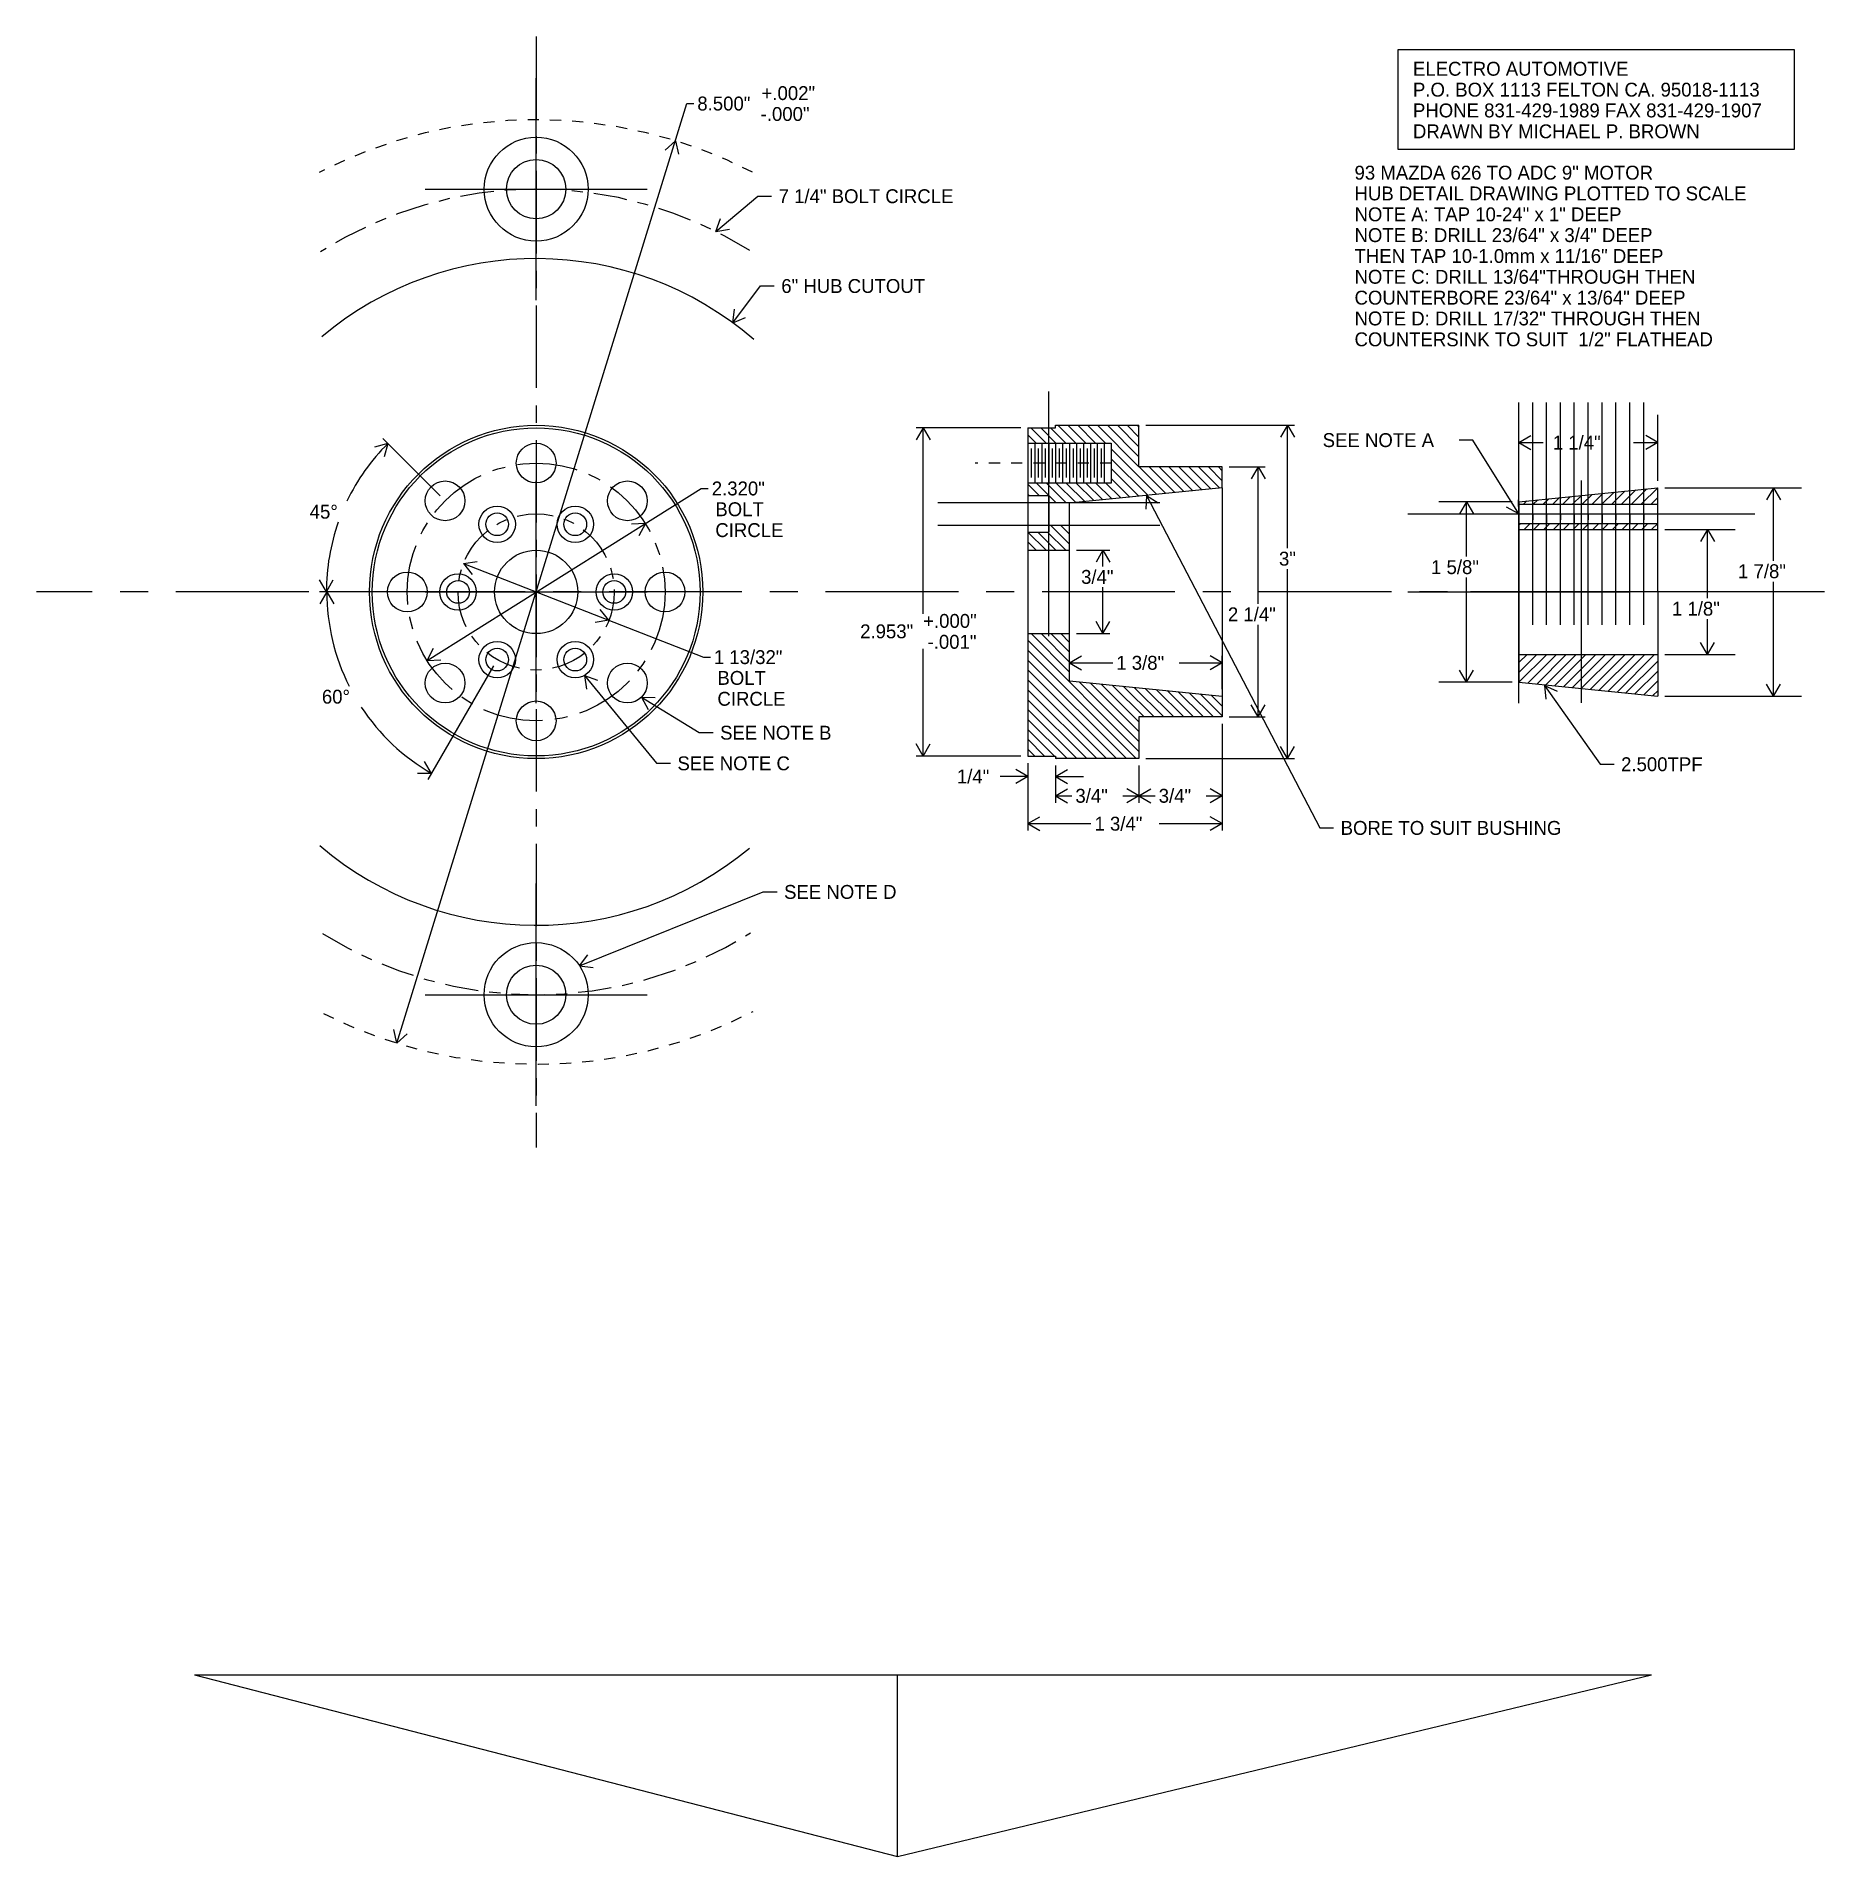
# Model space of a CAD drawing. Extents: x 5.3 to 21.4, y 1.8 to 18.2.
import ezdxf

# ---------------------------------------------------------------- set-up
doc = ezdxf.new("R2010")
doc.units = 0
doc.header["$MEASUREMENT"] = 0
doc.header["$PDMODE"] = 2
doc.header["$PDSIZE"] = -2
doc.linetypes.add('CENTERD', pattern=[0.4844, 0.2969, -0.0625, 0.0625, -0.0625])
doc.linetypes.add('DOTD', pattern=[0.05, 0, -0.05])
for name, color, linetype in [('BUSHING', 7, 'CONTINUOUS'), ('CALCS', 7, 'CONTINUOUS'), ('CNTRLINE', 7, 'CONTINUOUS'), ('DIMEN', 7, 'CONTINUOUS'), ('HUB', 7, 'CONTINUOUS'), ('PARTS', 7, 'CONTINUOUS'), ('PLATE', 7, 'CONTINUOUS')]:
    doc.layers.add(name, color=color, linetype=linetype)
doc.styles.add('ENGINEER', font='ENGINEER.SHX', dxfattribs={"height": 0.2})

# ---------------------------------------------------------------- blocks, each defined once
blk = doc.blocks.new('LABEL')
at = {"layer": 'PARTS', "color": 93, "linetype": 'CONTINUOUS'}
for p, q in [((0, 0), (3.566, 0)), ((0, -0.9), (0, 0)), ((3.566, 0), (3.566, -0.9)), ((3.566, -0.9), (0, -0.9))]:
    blk.add_line(p, q, dxfattribs=at)
at = {"layer": 'PARTS', "color": 93, "linetype": 'CONTINUOUS', "style": 'ENGINEER'}
for s, p in [('ELECTRO AUTOMOTIVE', (0.133, -0.237)), ('P.O. BOX 1113 FELTON CA. 95018-1113', (0.133, -0.425)), ('PHONE 831-429-1989 FAX 831-429-1907', (0.133, -0.612)), ('DRAWN BY MICHAEL P. BROWN', (0.133, -0.8))]:
    blk.add_text(s, height=0.125, dxfattribs=at).set_placement(p)

msp = doc.modelspace()

# ---------------------------------------------------------------- linework, layer by layer
at = {"layer": 'BUSHING', "color": 93, "linetype": 'CONTINUOUS'}
for p, q in [((18.672, 14.04), (18.672, 14.76)), ((19.922, 14.165), (19.922, 14.76)), ((18.672, 14.51), (18.78, 14.572)), ((18.672, 14.51), (18.78, 14.447)), ((18.672, 14.51), (18.89, 14.51)), ((19.704, 14.51), (19.922, 14.51)), ((19.922, 14.51), (19.814, 14.572)), ((19.922, 14.51), (19.814, 14.447)), ((18.672, 13.977), (19.922, 14.102)), ((19.685, 13.954), (19.824, 14.092)), ((19.774, 13.954), (19.922, 14.102)), ((19.922, 13.165), (19.922, 14.102)), ((19.985, 14.102), (21.215, 14.102)), ((20.965, 14.102), (20.902, 13.994)), ((20.965, 14.102), (21.027, 13.994)), ((20.965, 13.446), (20.965, 14.102)), ((18.61, 13.977), (17.951, 13.977)), ((18.201, 13.977), (18.138, 13.869)), ((18.201, 13.977), (18.263, 13.869)), ((18.201, 13.483), (18.201, 13.977)), ((18.672, 13.977), (18.672, 13.165)), ((18.672, 13.954), (19.922, 13.954)), ((18.713, 13.954), (18.744, 13.984)), ((18.801, 13.954), (18.842, 13.994)), ((18.89, 13.954), (18.94, 14.004)), ((18.978, 13.954), (19.038, 14.014)), ((19.066, 13.954), (19.136, 14.024)), ((19.155, 13.954), (19.235, 14.034)), ((19.243, 13.954), (19.333, 14.043)), ((19.332, 13.954), (19.431, 14.053)), ((19.42, 13.954), (19.529, 14.063)), ((19.508, 13.954), (19.627, 14.073)), ((19.597, 13.954), (19.726, 14.083)), ((19.862, 13.954), (19.922, 14.014)), ((18.672, 13.782), (19.922, 13.782)), ((18.672, 13.769), (18.685, 13.782)), ((18.718, 13.727), (18.773, 13.782)), ((18.807, 13.727), (18.861, 13.782)), ((18.895, 13.727), (18.95, 13.782)), ((18.983, 13.727), (19.038, 13.782)), ((19.072, 13.727), (19.127, 13.782)), ((19.16, 13.727), (19.215, 13.782)), ((19.249, 13.727), (19.303, 13.782)), ((19.337, 13.727), (19.392, 13.782)), ((19.425, 13.727), (19.48, 13.782)), ((19.514, 13.727), (19.568, 13.782)), ((19.602, 13.727), (19.657, 13.782)), ((19.691, 13.727), (19.745, 13.782)), ((19.779, 13.727), (19.834, 13.782)), ((19.867, 13.727), (19.922, 13.782)), ((18.672, 13.727), (19.922, 13.727)), ((19.985, 13.727), (20.62, 13.727)), ((20.37, 13.727), (20.307, 13.619)), ((20.37, 13.727), (20.432, 13.619)), ((20.37, 13.11), (20.37, 13.727)), ((18.201, 12.352), (18.201, 13.295)), ((18.672, 13.165), (18.672, 12.352)), ((19.922, 13.165), (19.922, 12.227)), ((20.965, 12.227), (20.965, 13.257)), ((20.37, 12.602), (20.37, 12.921)), ((20.37, 12.602), (20.307, 12.711)), ((20.37, 12.602), (20.432, 12.711)), ((18.201, 12.352), (18.138, 12.461)), ((18.201, 12.352), (18.263, 12.461)), ((18.675, 12.602), (19.922, 12.602)), ((18.675, 12.355), (18.922, 12.602)), ((18.675, 12.443), (18.834, 12.602)), ((18.675, 12.532), (18.745, 12.602)), ((18.752, 12.344), (19.01, 12.602)), ((18.833, 12.336), (19.099, 12.602)), ((18.913, 12.328), (19.187, 12.602)), ((18.993, 12.32), (19.276, 12.602)), ((19.074, 12.312), (19.364, 12.602)), ((19.154, 12.304), (19.452, 12.602)), ((19.234, 12.296), (19.541, 12.602)), ((19.315, 12.288), (19.629, 12.602)), ((19.395, 12.28), (19.718, 12.602)), ((19.476, 12.272), (19.806, 12.602)), ((19.556, 12.264), (19.894, 12.602)), ((19.636, 12.256), (19.922, 12.542)), ((19.717, 12.248), (19.922, 12.453)), ((19.985, 12.602), (20.62, 12.602)), ((18.61, 12.352), (17.951, 12.352)), ((18.672, 12.352), (19.922, 12.227)), ((18.902, 12.324), (19.404, 11.615)), ((18.902, 12.324), (19.015, 12.272)), ((18.902, 12.324), (18.913, 12.2)), ((19.797, 12.24), (19.922, 12.365)), ((20.965, 12.227), (20.902, 12.336)), ((20.965, 12.227), (21.027, 12.336)), ((19.877, 12.232), (19.922, 12.276)), ((19.985, 12.227), (21.215, 12.227)), ((19.404, 11.615), (19.529, 11.615))]:
    msp.add_line(p, q, dxfattribs=at)
at = {"layer": 'BUSHING', "color": 93, "linetype": 'CENTERD', "ltscale": 0.021596}
for p, q in [((18.921, 13.869), (18.921, 13.955)), ((19.171, 13.869), (19.171, 13.955)), ((19.421, 13.869), (19.421, 13.955)), ((19.671, 13.869), (19.671, 13.955))]:
    msp.add_line(p, q, dxfattribs=at)
at = {"layer": 'BUSHING', "color": 93, "linetype": 'CENTERD', "ltscale": 0.312785}
msp.add_line((18.671, 13.869), (19.922, 13.869), dxfattribs=at)
at = {"layer": 'BUSHING', "color": 93, "linetype": 'CENTERD', "ltscale": 0.013675}
for p, q in [((18.796, 13.869), (18.796, 13.924)), ((18.796, 13.869), (18.796, 13.814)), ((19.046, 13.869), (19.046, 13.924)), ((19.046, 13.869), (19.046, 13.814)), ((19.296, 13.869), (19.296, 13.924)), ((19.296, 13.869), (19.296, 13.814)), ((19.546, 13.869), (19.546, 13.924)), ((19.546, 13.869), (19.546, 13.814)), ((19.796, 13.869), (19.796, 13.924)), ((19.796, 13.869), (19.796, 13.814))]:
    msp.add_line(p, q, dxfattribs=at)
at = {"layer": 'BUSHING', "color": 93, "linetype": 'CENTERD', "ltscale": 0.021597}
for p, q in [((18.921, 13.869), (18.921, 13.782)), ((19.171, 13.869), (19.171, 13.782)), ((19.421, 13.869), (19.421, 13.782)), ((19.671, 13.869), (19.671, 13.782))]:
    msp.add_line(p, q, dxfattribs=at)
at = {"layer": 'BUSHING', "color": 93, "linetype": 'CONTINUOUS'}
for p in [(18.671, 13.869), (18.796, 13.869), (18.921, 13.869), (18.921, 13.869), (19.046, 13.869), (19.046, 13.869), (19.171, 13.869), (19.171, 13.869), (19.171, 13.869), (19.296, 13.869), (19.421, 13.869), (19.421, 13.869), (19.546, 13.869), (19.671, 13.869), (19.671, 13.869), (19.796, 13.869), (19.797, 13.868), (19.797, 13.868), (19.797, 13.868), (19.797, 13.868), (18.672, 13.165), (18.672, 13.165), (18.672, 13.165), (19.235, 13.168)]:
    msp.add_point(p, dxfattribs=at)
at = {"layer": 'CALCS', "color": 93, "linetype": 'CONTINUOUS'}
for p, q in [((6.749, 3.421), (13.077, 1.784)), ((13.077, 1.784), (13.077, 3.421)), ((13.077, 1.784), (19.865, 3.421))]:
    msp.add_line(p, q, dxfattribs=at)
at = {"layer": 'CALCS', "color": 133, "linetype": 'CONTINUOUS'}
msp.add_line((6.749, 3.421), (19.865, 3.421), dxfattribs=at)
at = {"layer": 'CNTRLINE', "color": 93, "linetype": 'CENTERD', "ltscale": 2.5}
msp.add_line((9.824, 18.165), (9.824, 8.165), dxfattribs=at)
at = {"layer": 'CNTRLINE', "color": 93, "linetype": 'CENTERD', "ltscale": 4.025}
msp.add_line((21.424, 13.165), (5.324, 13.165), dxfattribs=at)
at = {"layer": 'DIMEN', "color": 93, "linetype": 'CONTINUOUS'}
for p, q in [((8.571, 9.104), (11.181, 17.56)), ((11.181, 17.56), (11.244, 17.56)), ((11.078, 17.226), (10.986, 17.141)), ((11.078, 17.226), (11.105, 17.104)), ((11.443, 16.408), (11.819, 16.727)), ((11.819, 16.727), (11.944, 16.727)), ((11.443, 16.408), (11.485, 16.526)), ((11.443, 16.408), (11.566, 16.431)), ((11.595, 15.587), (11.843, 15.919)), ((11.843, 15.919), (11.968, 15.919)), ((11.595, 15.587), (11.61, 15.711)), ((11.595, 15.587), (11.71, 15.636)), ((13.309, 14.641), (13.246, 14.533)), ((14.188, 14.641), (13.246, 14.641)), ((13.309, 14.641), (13.371, 14.533)), ((13.309, 12.967), (13.309, 14.641)), ((15.314, 14.665), (16.651, 14.665)), ((16.588, 14.665), (16.526, 14.557)), ((16.588, 14.665), (16.651, 14.557)), ((16.588, 13.558), (16.588, 14.665)), ((8.488, 14.501), (8.368, 14.468)), ((8.96, 14.03), (8.444, 14.545)), ((8.488, 14.501), (8.456, 14.38)), ((18.258, 14.532), (18.133, 14.532)), ((18.671, 13.869), (18.258, 14.532)), ((16.064, 14.29), (16.387, 14.29)), ((16.324, 14.29), (16.261, 14.182)), ((16.324, 14.29), (16.386, 14.182)), ((16.324, 13.057), (16.324, 14.29)), ((8.842, 12.549), (11.311, 14.097)), ((11.311, 14.097), (11.374, 14.097)), ((15.319, 14.034), (15.314, 13.909)), ((15.319, 14.034), (16.879, 11.041)), ((15.319, 14.034), (15.425, 13.967)), ((18.671, 13.869), (18.561, 13.928)), ((18.671, 13.869), (18.667, 13.994)), ((10.807, 13.781), (10.682, 13.776)), ((10.807, 13.781), (10.749, 13.67)), ((9.169, 13.42), (9.293, 13.439)), ((14.689, 13.54), (14.99, 13.54)), ((14.927, 13.54), (14.865, 13.432)), ((14.927, 13.54), (14.99, 13.432)), ((14.927, 13.395), (14.927, 13.54)), ((7.935, 13.165), (7.872, 13.273)), ((7.935, 13.165), (7.997, 13.273)), ((9.169, 13.42), (9.247, 13.322)), ((9.169, 13.42), (11.33, 12.579)), ((16.588, 11.665), (16.588, 13.37)), ((8.601, 13.165), (7.872, 13.165)), ((9.058, 13.165), (7.876, 13.165)), ((7.939, 13.165), (7.877, 13.057)), ((7.939, 13.165), (8.002, 13.057)), ((14.927, 12.79), (14.927, 13.207)), ((10.479, 12.91), (10.401, 13.007)), ((10.479, 12.91), (10.356, 12.891)), ((14.689, 12.79), (14.99, 12.79)), ((14.927, 12.79), (14.865, 12.898)), ((14.927, 12.79), (14.99, 12.898)), ((16.324, 12.04), (16.324, 12.869)), ((8.842, 12.549), (8.9, 12.659)), ((13.309, 11.688), (13.309, 12.654)), ((8.842, 12.549), (8.966, 12.553)), ((9.441, 12.501), (8.85, 11.477)), ((11.33, 12.579), (11.393, 12.579)), ((14.626, 12.428), (14.626, 12.591)), ((14.626, 12.528), (14.734, 12.59)), ((14.626, 12.528), (14.734, 12.465)), ((14.626, 12.528), (15.016, 12.528)), ((15.612, 12.528), (16.001, 12.528)), ((16.001, 12.528), (15.893, 12.59)), ((16.001, 12.528), (15.893, 12.465)), ((16.001, 12.29), (16.001, 12.591)), ((10.258, 12.414), (10.908, 11.623)), ((10.258, 12.414), (10.375, 12.37)), ((10.258, 12.414), (10.278, 12.291)), ((10.772, 12.218), (11.292, 11.899)), ((10.772, 12.218), (10.896, 12.214)), ((10.772, 12.218), (10.831, 12.108)), ((16.324, 12.04), (16.261, 12.148)), ((16.324, 12.04), (16.386, 12.148)), ((16.001, 11.977), (16.001, 11.267)), ((16.001, 11.977), (16.001, 11.017)), ((16.064, 12.04), (16.387, 12.04)), ((11.292, 11.899), (11.417, 11.899)), ((13.309, 11.688), (13.246, 11.797)), ((13.309, 11.688), (13.371, 11.797)), ((8.882, 11.532), (8.819, 11.64)), ((14.188, 11.688), (13.246, 11.688)), ((15.314, 11.665), (16.651, 11.665)), ((16.588, 11.665), (16.526, 11.773)), ((16.588, 11.665), (16.651, 11.773)), ((8.882, 11.532), (8.757, 11.532)), ((10.908, 11.623), (11.033, 11.623)), ((14.251, 11.504), (14.001, 11.504)), ((14.251, 11.504), (14.143, 11.567)), ((14.251, 11.504), (14.143, 11.442)), ((14.251, 11.625), (14.251, 11.441)), ((14.251, 11.625), (14.251, 11.017)), ((14.501, 11.602), (14.501, 11.441)), ((14.501, 11.602), (14.501, 11.267)), ((14.501, 11.504), (14.609, 11.567)), ((14.501, 11.504), (14.609, 11.442)), ((14.501, 11.504), (14.751, 11.504)), ((15.251, 11.602), (15.251, 11.267)), ((15.251, 11.602), (15.251, 11.267)), ((14.501, 11.33), (14.609, 11.393)), ((14.501, 11.33), (14.609, 11.268)), ((14.501, 11.33), (14.647, 11.33)), ((15.105, 11.33), (15.251, 11.33)), ((15.251, 11.33), (15.143, 11.393)), ((15.251, 11.33), (15.143, 11.268)), ((15.251, 11.33), (15.359, 11.393)), ((15.251, 11.33), (15.359, 11.268)), ((15.251, 11.33), (15.397, 11.33)), ((15.855, 11.33), (16.001, 11.33)), ((16.001, 11.33), (15.893, 11.393)), ((16.001, 11.33), (15.893, 11.268)), ((14.251, 11.08), (14.359, 11.142)), ((16.001, 11.08), (15.893, 11.142)), ((14.251, 11.08), (14.359, 11.017)), ((14.251, 11.08), (14.819, 11.08)), ((15.433, 11.08), (16.001, 11.08)), ((16.001, 11.08), (15.893, 11.017)), ((16.879, 11.041), (17.004, 11.041)), ((10.213, 9.801), (11.868, 10.465)), ((11.868, 10.465), (11.993, 10.465)), ((10.213, 9.801), (10.29, 9.9)), ((10.213, 9.801), (10.337, 9.784)), ((8.571, 9.104), (8.543, 9.226)), ((8.571, 9.104), (8.663, 9.189))]:
    msp.add_line(p, q, dxfattribs=at)
for radius, start, end in [(1.889, 135, 154.3778), (1.889, 160.5532, 180), (1.885, 179.9999, 206.7527), (1.885, 213.3573, 240)]:
    msp.add_arc((9.824, 13.165), radius, start, end, dxfattribs=at)
at = {"layer": 'HUB', "color": 93, "linetype": 'CONTINUOUS'}
for p, q in [((14.251, 14.641), (14.251, 11.688)), ((14.251, 14.641), (14.501, 14.641)), ((14.251, 14.579), (14.326, 14.504)), ((14.278, 14.641), (14.415, 14.504)), ((14.367, 14.641), (14.504, 14.504)), ((14.456, 14.641), (14.593, 14.504)), ((14.501, 14.641), (14.501, 14.665)), ((14.501, 14.665), (15.251, 14.665)), ((14.522, 14.665), (14.683, 14.504)), ((14.611, 14.665), (14.772, 14.504)), ((14.7, 14.665), (14.861, 14.504)), ((14.789, 14.665), (14.95, 14.504)), ((14.878, 14.665), (15.251, 14.292)), ((14.968, 14.665), (15.251, 14.381)), ((15.057, 14.665), (15.251, 14.47)), ((15.146, 14.665), (15.251, 14.559)), ((15.235, 14.665), (15.251, 14.648)), ((15.251, 14.29), (15.251, 14.665)), ((14.251, 14.504), (15.001, 14.504)), ((14.282, 14.455), (14.282, 14.194)), ((14.314, 14.504), (14.314, 14.145)), ((14.345, 14.455), (14.345, 14.194)), ((14.376, 14.504), (14.376, 14.145)), ((14.408, 14.455), (14.408, 14.194)), ((14.439, 14.504), (14.439, 14.145)), ((14.47, 14.455), (14.47, 14.194)), ((14.501, 14.504), (14.501, 14.145)), ((14.533, 14.455), (14.533, 14.194)), ((14.564, 14.504), (14.564, 14.145)), ((14.596, 14.455), (14.596, 14.194)), ((14.626, 14.504), (14.626, 14.145)), ((14.659, 14.455), (14.659, 14.194)), ((14.689, 14.504), (14.689, 14.145)), ((14.721, 14.455), (14.721, 14.194)), ((14.751, 14.504), (14.751, 14.145)), ((14.784, 14.455), (14.784, 14.194)), ((14.814, 14.504), (14.814, 14.145)), ((14.847, 14.455), (14.847, 14.194)), ((14.876, 14.504), (14.876, 14.145)), ((14.91, 14.455), (14.91, 14.194)), ((14.939, 14.504), (14.939, 14.145)), ((15.001, 14.504), (15.001, 14.145)), ((15.001, 14.453), (15.411, 14.043)), ((15.001, 14.364), (15.33, 14.035)), ((15.001, 14.275), (15.249, 14.027)), ((16.001, 14.29), (15.251, 14.29)), ((15.253, 14.29), (15.492, 14.051)), ((15.343, 14.29), (15.573, 14.059)), ((15.432, 14.29), (15.654, 14.068)), ((15.521, 14.29), (15.735, 14.076)), ((15.61, 14.29), (15.816, 14.084)), ((15.699, 14.29), (15.897, 14.092)), ((15.788, 14.29), (15.978, 14.1)), ((15.877, 14.29), (16.001, 14.166)), ((15.966, 14.29), (16.001, 14.255)), ((16.001, 14.102), (16.001, 14.29)), ((15.001, 14.145), (14.251, 14.145)), ((14.251, 14.134), (14.353, 14.032)), ((14.329, 14.145), (14.504, 13.97)), ((14.418, 14.145), (14.593, 13.97)), ((14.507, 14.145), (14.682, 13.97)), ((14.596, 14.145), (14.763, 13.978)), ((16.001, 14.102), (14.682, 13.97)), ((14.685, 14.145), (14.844, 13.987)), ((14.774, 14.145), (14.925, 13.995)), ((14.863, 14.145), (15.006, 14.003)), ((14.952, 14.145), (15.087, 14.011)), ((15.001, 14.186), (15.168, 14.019)), ((16.001, 14.102), (16.001, 12.227)), ((14.251, 14.045), (14.264, 14.032)), ((14.251, 14.032), (14.439, 14.032)), ((14.439, 14.032), (14.439, 13.705)), ((14.439, 13.97), (14.682, 13.97)), ((14.626, 12.365), (14.626, 13.97)), ((14.439, 13.767), (14.626, 13.767)), ((14.455, 13.767), (14.626, 13.596)), ((14.544, 13.767), (14.626, 13.685)), ((14.251, 13.704), (14.439, 13.704)), ((14.251, 13.704), (14.415, 13.54)), ((14.251, 13.615), (14.326, 13.54)), ((14.34, 13.704), (14.504, 13.54)), ((14.429, 13.704), (14.593, 13.54)), ((14.251, 13.54), (14.626, 13.54)), ((14.251, 12.79), (14.626, 12.79)), ((14.28, 12.79), (14.626, 12.444)), ((14.37, 12.79), (14.626, 12.533)), ((14.459, 12.79), (14.626, 12.622)), ((14.548, 12.79), (14.626, 12.711)), ((14.251, 12.73), (15.251, 11.73)), ((14.251, 12.641), (15.227, 11.665)), ((14.251, 12.552), (15.138, 11.665)), ((14.251, 12.463), (15.049, 11.665)), ((14.251, 12.374), (14.96, 11.665)), ((14.626, 12.365), (16.001, 12.227)), ((14.714, 12.356), (15.251, 11.819)), ((14.813, 12.346), (15.251, 11.908)), ((14.912, 12.336), (15.251, 11.997)), ((15.011, 12.326), (15.298, 12.04)), ((15.11, 12.316), (15.387, 12.04)), ((15.209, 12.306), (15.476, 12.04)), ((15.308, 12.297), (15.565, 12.04)), ((15.407, 12.287), (15.654, 12.04)), ((14.251, 12.284), (14.871, 11.665)), ((14.251, 12.195), (14.782, 11.665)), ((15.506, 12.277), (15.743, 12.04)), ((15.605, 12.267), (15.832, 12.04)), ((15.704, 12.257), (15.921, 12.04)), ((15.803, 12.247), (16.001, 12.049)), ((15.902, 12.237), (16.001, 12.138)), ((16.001, 12.227), (16.001, 12.04)), ((14.251, 12.106), (14.693, 11.665)), ((14.251, 12.017), (14.604, 11.665)), ((16.001, 12.04), (15.251, 12.04)), ((15.251, 12.04), (15.251, 11.665)), ((14.251, 11.928), (14.491, 11.688)), ((14.251, 11.839), (14.402, 11.688)), ((14.251, 11.75), (14.313, 11.688)), ((14.251, 11.688), (14.501, 11.688)), ((14.501, 11.688), (14.501, 11.665)), ((14.501, 11.678), (14.514, 11.665)), ((15.251, 11.665), (14.501, 11.665))]:
    msp.add_line(p, q, dxfattribs=at)
at = {"layer": 'HUB', "color": 93, "linetype": 'CENTERD', "ltscale": 0.305782}
msp.add_line((15.001, 14.325), (13.778, 14.325), dxfattribs=at)
at = {"layer": 'HUB', "color": 93, "linetype": 'CONTINUOUS'}
for centre, radius in [((9.824, 13.165), 1.5), ((9.824, 13.165), 1.476), ((9.824, 14.325), 0.179), ((9.004, 13.985), 0.179), ((10.645, 13.985), 0.179), ((9.473, 13.774), 0.164), ((10.176, 13.774), 0.164), ((9.473, 13.774), 0.102), ((10.176, 13.774), 0.102), ((9.824, 13.165), 0.375), ((8.664, 13.165), 0.179), ((9.121, 13.165), 0.164), ((10.527, 13.165), 0.164), ((10.984, 13.165), 0.179), ((9.121, 13.165), 0.102), ((10.527, 13.165), 0.102), ((9.473, 12.556), 0.164), ((9.473, 12.556), 0.102), ((10.176, 12.556), 0.164), ((10.176, 12.556), 0.102), ((9.004, 12.345), 0.179), ((10.645, 12.345), 0.179), ((9.824, 12.005), 0.179)]:
    msp.add_circle(centre, radius, dxfattribs=at)
at = {"layer": 'HUB', "color": 93, "linetype": 'CENTERD', "ltscale": 1.822123}
msp.add_circle((9.824, 13.165), 1.16, dxfattribs=at)
at = {"layer": 'HUB', "color": 93, "linetype": 'CENTERD', "ltscale": 1.104271}
msp.add_circle((9.824, 13.165), 0.703, dxfattribs=at)
at = {"layer": 'HUB', "color": 93, "linetype": 'CONTINUOUS'}
for p in [(14.439, 13.97), (14.439, 13.767), (9.824, 13.165)]:
    msp.add_point(p, dxfattribs=at)
at = {"layer": 'PLATE', "color": 93, "linetype": 'CONTINUOUS'}
for centre, radius in [((9.824, 16.79), 0.468), ((9.824, 16.79), 0.266), ((9.824, 9.54), 0.469), ((9.824, 9.54), 0.266)]:
    msp.add_circle(centre, radius, dxfattribs=at)
at = {"layer": 'PLATE', "color": 93, "linetype": 'DOTD', "ltscale": 1.013487}
msp.add_arc((9.824, 13.165), 4.25, 62.7102, 117.3629, dxfattribs=at)
at = {"layer": 'PLATE', "color": 93, "linetype": 'CENTERD', "ltscale": 1.019968}
msp.add_arc((9.824, 13.165), 3.625, 57.9237, 122.409, dxfattribs=at)
at = {"layer": 'PLATE', "color": 93, "linetype": 'CONTINUOUS'}
for start, end in [(49.1895, 130.0256), (229.5129, 309.803)]:
    msp.add_arc((9.824, 13.165), 3, start, end, dxfattribs=at)
at = {"layer": 'PLATE', "color": 93, "linetype": 'CENTERD', "ltscale": 1.015739}
msp.add_arc((9.824, 13.165), 3.625, 237.948, 302.166, dxfattribs=at)
at = {"layer": 'PLATE', "color": 93, "linetype": 'DOTD', "ltscale": 1.004065}
msp.add_arc((9.824, 13.165), 4.25, 243.2229, 297.3675, dxfattribs=at)
at = {"layer": 'PLATE', "color": 93, "linetype": 'CONTINUOUS'}
for p in [(9.824, 16.79), (9.824, 13.165), (9.824, 13.165), (9.824, 13.165), (9.824, 9.54)]:
    msp.add_point(p, dxfattribs=at)

# ---------------------------------------------------------------- block references
at = {"layer": 'DIMEN', "color": 252, "linetype": 'CONTINUOUS'}
msp.add_blockref('LABEL', (17.585, 18.048), dxfattribs=at)

# ---------------------------------------------------------------- texts
at = {"layer": 'BUSHING', "color": 93, "linetype": 'CONTINUOUS', "style": 'ENGINEER'}
for s, p in [('1 1/4"', (18.977, 14.447)), ('1 5/8"', (17.881, 13.326)), ('1 7/8"', (20.645, 13.289)), ('1 1/8"', (20.05, 12.952)), ('2.500TPF', (19.592, 11.552))]:
    msp.add_text(s, height=0.125, dxfattribs=at).set_placement(p)
at = {"layer": 'DIMEN', "color": 93, "linetype": 'CONTINUOUS', "style": 'ENGINEER'}
for s, p in [('+.002"', (11.853, 17.592)), ('8.500"', (11.275, 17.498)), ('-.000"', (11.845, 17.404)), ('93 MAZDA 626 TO ADC 9" MOTOR', (17.192, 16.876)), ('7 1/4" BOLT CIRCLE', (12.007, 16.664)), ('HUB DETAIL DRAWING PLOTTED TO SCALE', (17.192, 16.689)), ('NOTE A: TAP 10-24" x 1" DEEP', (17.192, 16.501)), ('NOTE B: DRILL 23/64" x 3/4" DEEP', (17.192, 16.314)), ('THEN TAP 10-1.0mm x 11/16" DEEP', (17.192, 16.126)), ('NOTE C: DRILL 13/64"THROUGH THEN', (17.192, 15.939)), ('6" HUB CUTOUT', (12.031, 15.856)), ('COUNTERBORE 23/64" x 13/64" DEEP', (17.192, 15.751)), ('NOTE D: DRILL 17/32" THROUGH THEN', (17.192, 15.564)), ('COUNTERSINK TO SUIT  1/2" FLATHEAD', (17.192, 15.376)), ('SEE NOTE A', (16.905, 14.469)), ('2.320"', (11.405, 14.034)), ('45%%d', (7.785, 13.825)), ('BOLT', (11.437, 13.847)), ('CIRCLE', (11.437, 13.659)), ('3"', (16.512, 13.402)), ('3/4"', (14.73, 13.238)), ('+.000"', (13.308, 12.842)), ('2 1/4"', (16.052, 12.901)), ('2.953"', (12.741, 12.748)), ('-.001"', (13.348, 12.654)), ('1 13/32"', (11.424, 12.516)), ('BOLT', (11.456, 12.329)), ('1 3/8"', (15.047, 12.465)), ('60%%d', (7.895, 12.16)), ('CIRCLE', (11.456, 12.141)), ('SEE NOTE B', (11.48, 11.836)), ('SEE NOTE C', (11.096, 11.56)), ('1/4"', (13.612, 11.442)), ('3/4"', (14.679, 11.268)), ('3/4"', (15.429, 11.268)), ('1 3/4"', (14.851, 11.017)), ('BORE TO SUIT BUSHING', (17.067, 10.979)), ('SEE NOTE D', (12.056, 10.403))]:
    msp.add_text(s, height=0.125, dxfattribs=at).set_placement(p)

doc.saveas('drawing.dxf')
